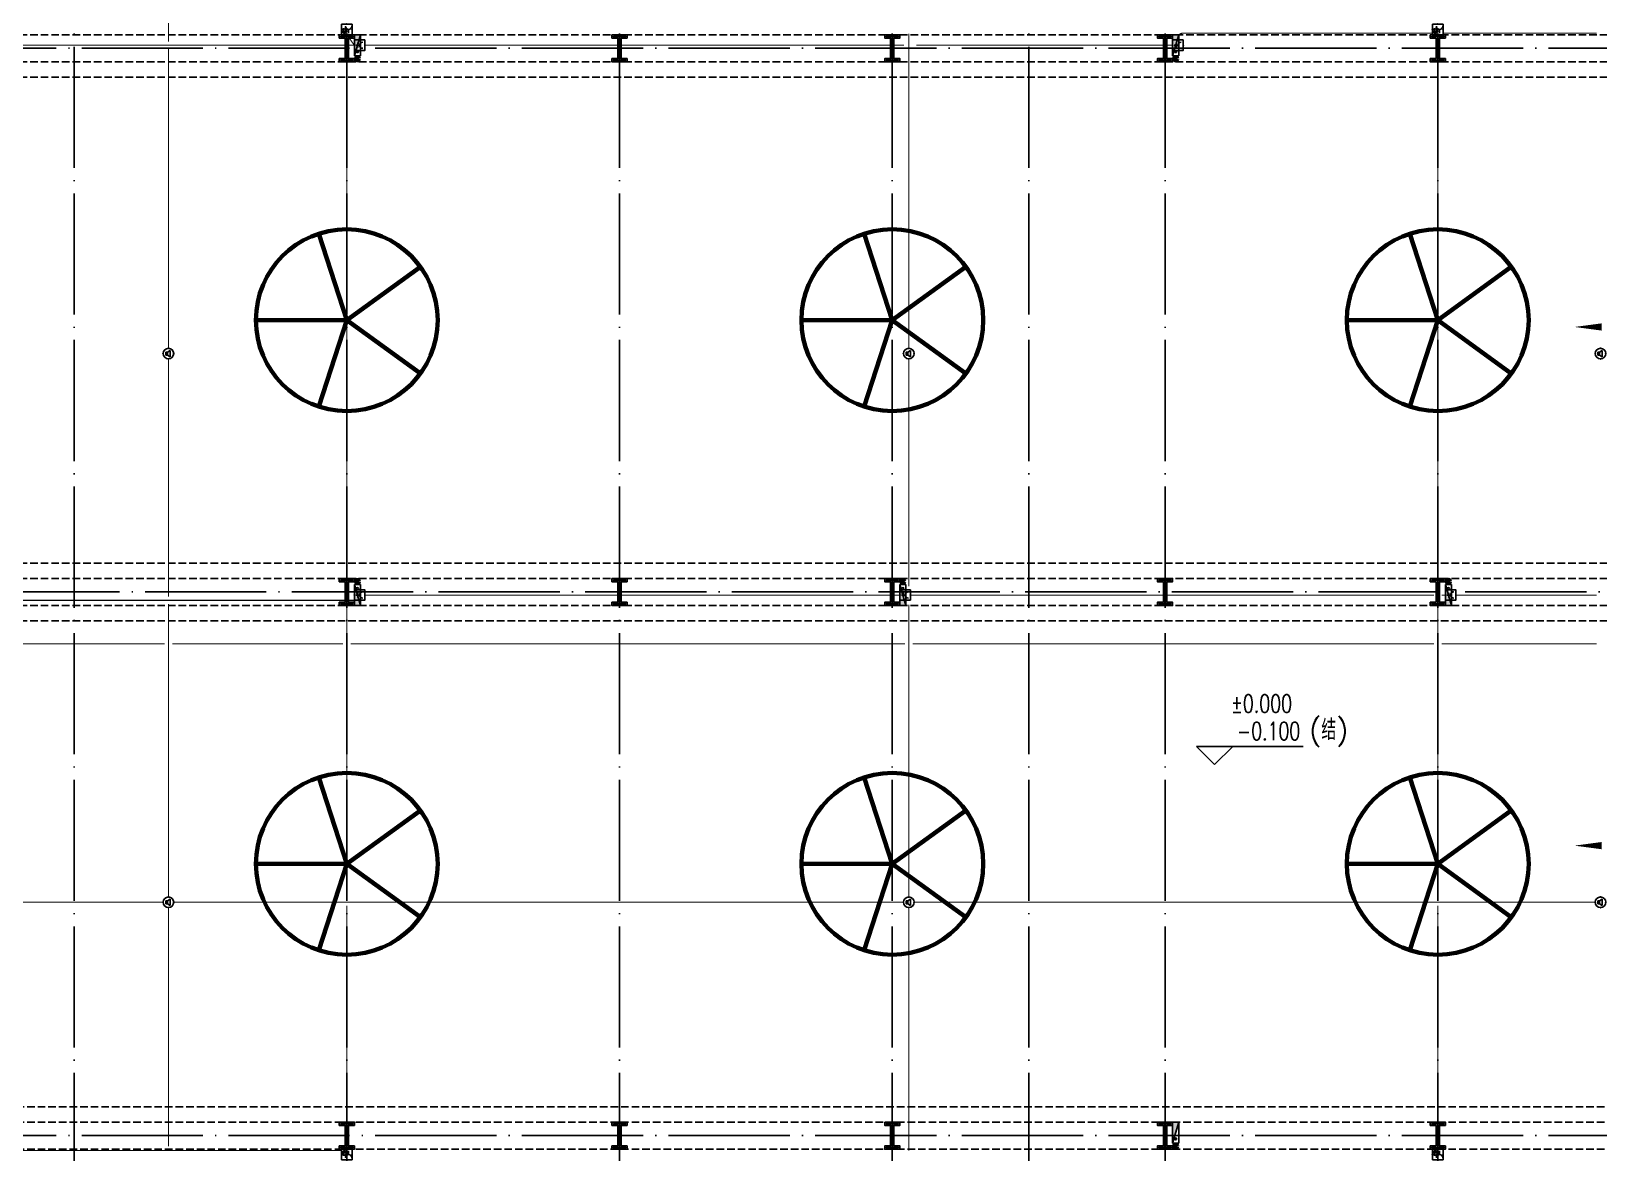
# Model space of a CAD drawing. Extents: x -1396510 to 1250330, y -1892470 to 1623980.
# Drawn here: x 656066 to 707784, y -1342486 to -1305463 of the extents above; entities that cross this region are included whole.
import ezdxf
from ezdxf.enums import TextEntityAlignment as Align

# ---------------------------------------------------------------- set-up
doc = ezdxf.new("R2010")
doc.units = 0
doc.header["$LTSCALE"] = 1000
doc.header["$MEASUREMENT"] = 0
doc.linetypes.add('DASH', pattern=[0.35, 0.25, -0.1])
doc.linetypes.add('DOTE', pattern=[2.42, 2, -0.2, 0.02, -0.2])
for name, color, linetype in [('A-AXIS-DOTE', 14, 'DOTE'), ('A-HATCH-2', 251, 'Continuous'), ('A-LIN-V', 9, 'Continuous'), ('A-WINDOW', 140, 'Continuous'), ('AS-COLN', 6, 'Continuous'), ('EQUIP-广播', 3, 'Continuous'), ('EQUIP-消防', 3, 'Continuous'), ('SB_ZF消火栓', 10, 'Continuous'), ('SB_ZF消火栓M', 10, 'Continuous'), ('WIRE-照明', 1, 'Continuous'), ('建-标高', 3, 'Continuous'), ('建-箭头', 3, 'Continuous')]:
    doc.layers.add(name, color=color, linetype=linetype)
doc.layers.add('A-云线2', color=3, linetype='Continuous', plot=False)
doc.layers.add('LG-ZF消防', color=1, linetype='Continuous', lineweight=60)
doc.styles.add('_TEL_DIM', font='SIMPLEX', dxfattribs={"width": 0.8, "height": 3.5, "bigfont": 'HZTXT'})
doc.styles.add('A-STANDARD', font='SIMPLEX', dxfattribs={"bigfont": 'GBCBIG'})
doc.styles.get("Standard").update_dxf_attribs({"font": 'gbenor.shx', "bigfont": 'gbcbig.shx'})
doc.styles.add('TG_LINETYPE', font='SIMPLEX', dxfattribs={"width": 0.8, "height": 3, "bigfont": 'HZTXT'})
doc.linetypes.add('TG_B', pattern='A,1,-0.3,["B",TG_LINETYPE,S=0.1,R=0,X=-0.25,Y=-0.15],0', length=1.3)
doc.linetypes.add('TG_H', pattern='A,1,-0.3,["H",TG_LINETYPE,S=0.1,R=0,X=-0.25,Y=-0.15],0', length=1.3)
doc.linetypes.add('TG_TV', pattern='A,1,-0.6,["TV",TG_LINETYPE,S=0.1,R=0,X=-0.6,Y=-0.15],0', length=1.6)

# ---------------------------------------------------------------- blocks, each defined once
blk = doc.blocks.new('4324324')
at = {"layer": 'A-HATCH-2', "color": 8, "linetype": 'DASH'}
for p, q in [((-294754, 603220), (-128854, 603220)), ((-294754, 602320), (-128854, 602320)), ((-294754, 601820), (-128854, 601820)), ((-294754, 585770), (-128854, 585770)), ((-294754, 585270), (-128854, 585270)), ((-307354, 584370), (-128854, 584370)), ((-307354, 583870), (-128854, 583870)), ((-313054, 567820), (-128854, 567820)), ((-313054, 567320), (-128854, 567320)), ((-313054, 566420), (-128854, 566420))]:
    blk.add_line(p, q, dxfattribs=at)
blk = doc.blocks.new('w4324324')
at = {"layer": 'A-HATCH-2', "color": 0, "lineweight": 60}
for q in [(-1694760, 686605), (-1697614, 684532), (-1691907, 684532), (-1696524, 681178), (-1692997, 681178)]:
    blk.add_line((-1694760, 683605), q, dxfattribs=at)
blk.add_circle((-1694760, 683605), 3000, dxfattribs=at)
blk = doc.blocks.new('342343')
at = {"layer": 'A-LIN-V', "color": 8}
for p in [(1048660, 81556), (1066610, 81556), (1048660, 63556), (1066610, 63556), (1048660, 45556), (1066610, 45556)]:
    blk.add_blockref('w4324324', p, dxfattribs=at)
blk = doc.blocks.new('w42343243')
at = {"layer": 'A-HATCH-2', "color": 8}
blk.add_lwpolyline([(-165104, 621070), (-164604, 621070), (-164604, 620958), (-164800, 620958), (-164800, 620282), (-164604, 620282), (-164604, 620170), (-165104, 620170), (-165104, 620282), (-164908, 620282), (-164908, 620958), (-165104, 620958)], close=True, dxfattribs=at)
at = {"layer": 'AS-COLN', "color": 3}
blk.add_lwpolyline([(-165054, 621020), (-164654, 621020), (-164654, 621008), (-164850, 621008), (-164850, 620232), (-164654, 620232), (-164654, 620220), (-165054, 620220), (-165054, 620232), (-164858, 620232), (-164858, 621008), (-165054, 621008)], close=True, dxfattribs=at)
blk = doc.blocks.new('42343')
at = {"layer": 'A-WINDOW'}
for p in [(-117000, -17850), (-108000, -17850), (-99000, -17850), (-90000, -17850), (-81000, -17850), (-117000, -35800), (-108000, -35800), (-99000, -35800), (-90000, -35800), (-81000, -35800), (-117000, -53750), (-108000, -53750), (-99000, -53750), (-90000, -53750), (-81000, -53750)]:
    blk.add_blockref('w42343243', p, dxfattribs=at)
blk = doc.blocks.new('A$C5D961328')
at = {"layer": 'SB_ZF消火栓'}
blk.add_hatch(color=256, dxfattribs=at).paths.add_polyline_path([(0, 40), (700, 40), (700, 240)])
for p, q in [((700, 240), (0, 240)), ((0, 240), (0, 40)), ((700, 240), (0, 40)), ((0, 40), (700, 40)), ((700, 240), (700, 40))]:
    blk.add_line(p, q, dxfattribs=at)
at = {"layer": 'SB_ZF消火栓', "color": 1}
blk.add_circle((140, 140), 32.5, dxfattribs=at)
blk = doc.blocks.new('we42342343234')
at = {"layer": 'LG-ZF消防'}
for centre in [(-281504, 602420), (-254504, 602420), (-281504, 585170), (-263504, 585170), (-245504, 585170), (-254504, 566520)]:
    blk.add_circle(centre, 50, dxfattribs=at)
at = {"layer": 'SB_ZF消火栓M', "xscale": -1, "rotation": 270}
for p in [(-281644, 602520), (-254644, 602520), (-254644, 566620)]:
    blk.add_blockref('A$C5D961328', p, dxfattribs=at)
at = {"layer": 'SB_ZF消火栓M', "rotation": 270}
for p in [(-281644, 585070), (-263644, 585070), (-245644, 585070)]:
    blk.add_blockref('A$C5D961328', p, dxfattribs=at)
blk = doc.blocks.new('世赫3#厂房一层0821')
at = {"layer": 'A-AXIS-DOTE', "color": 8, "ltscale": 2}
for p, q in [((22000, -79980), (22000, 5500)), ((31000, -79980), (31000, 5500)), ((40000, -79980), (40000, 5514)), ((49000, -79980), (49000, 5514)), ((53500, -79980), (53500, 5514)), ((58000, -79980), (58000, 5514)), ((67000, -79980), (67000, 5514)), ((190814.2, -17950), (-5155.8, -17950)), ((192904.2, -35900), (-5155.8, -35900)), ((190814.2, -53850), (-5155.8, -53850))]:
    blk.add_line(p, q, dxfattribs=at)
at = {"layer": '建-标高', "color": 8}
for p, q in [((59633.6, -41600), (59033.6, -41000)), ((59033.6, -41000), (62553.6, -41000)), ((59633.6, -41600), (60233.6, -41000))]:
    blk.add_line(p, q, dxfattribs=at)
at = {"layer": '建-箭头', "color": 8}
for points in [[(78412.2, -27150, 0, 0, 0), (71512.2, -27150, 0, 240, 0), (72412.2, -27150, 0, 0, 0)], [(78412.2, -44275, 0, 0, 0), (71512.2, -44275, 0, 240, 0), (72412.2, -44275, 0, 0, 0)]]:
    blk.add_lwpolyline(points, format="xyseb", dxfattribs=at)
at = {"layer": 'A-LIN-V', "color": 8, "rotation": 90}
blk.add_blockref('342343', (796160.7, 601225), dxfattribs=at)
at = {"layer": 'A-WINDOW'}
for name in ['42343', '4324324']:
    blk.add_blockref(name, (312854.2, -620720), dxfattribs=at)
at = {"layer": 'SB_ZF消火栓'}
blk.add_blockref('we42342343234', (312854.2, -620720), dxfattribs=at)
at = {"layer": '建-标高', "color": 7, "style": 'A-STANDARD', "width": 0.705882}
for s, p in [('%%P0.000', (60173.6, -39880)), ('-0.100', (60373.6, -40790))]:
    blk.add_text(s, height=595, dxfattribs=at).set_placement(p)
at = {"layer": '建-标高', "color": 7, "style": 'A-STANDARD'}
blk.add_text('(结)', height=675.18, dxfattribs=at).set_placement((62753.6, -40790))
blk = doc.blocks.new('$equip$00002656')
for p, q in [((-0.5, 1), (-0.5, 0)), ((0.5, 1), (-0.5, 1)), ((-0.5, 0), (0.5, 0)), ((-0.22, 0.33), (0.22, 0.33)), ((0, 0.5), (0, 0.15)), ((0.5, 0), (0.5, 1))]:
    blk.add_line(p, q)
at = {"const_width": 0.0571}
blk.add_lwpolyline([(-0.5, 1), (0.5, 1), (0.5, 0), (-0.5, 0), (-0.5, 1), (0.5, 1)], dxfattribs=at)
blk.add_arc((0, 0.8), 0.3, 180, 0)
for p in [(-0.5, 0.5), (0, 1), (0, 0), (0.5, 0.5)]:
    blk.add_point(p)
at = {"color": 7, "flags": 1}
for tag, height, p in [('A', 0.00002, (0, 0)), ('B', 0.4, (0.76, 0.29))]:
    blk.add_attdef(tag, text='', height=height, dxfattribs=at).set_placement(p, align=Align.MIDDLE_CENTER)
blk = doc.blocks.new('$equip$00002341')
for p, q in [((-0.24, 0.14), (-0.24, -0.14)), ((-0.24, 0.14), (-0.1, 0.14)), ((-0.1, 0.14), (0.17, 0.28)), ((-0.1, 0.14), (-0.1, -0.14)), ((0.17, 0.28), (0.17, -0.3)), ((-0.1, -0.14), (-0.24, -0.14)), ((0.17, -0.3), (-0.1, -0.14))]:
    blk.add_line(p, q)
at = {"const_width": 0.0571}
blk.add_lwpolyline([(-0.5, 0, -1), (0.5, 0, -1), (-0.5, 0, -1.463176)], format="xyb", dxfattribs=at)
blk.add_circle((0, 0), 0.5)
for p in [(-0.5, 0), (0, 0.5), (0.5, 0), (0, -0.5)]:
    blk.add_point(p)
at = {"color": 7, "style": '_TEL_DIM', "flags": 1}
blk.add_attdef('A', text='', height=0.00002, dxfattribs=at).set_placement((0, 0), align=Align.MIDDLE_CENTER)
blk = doc.blocks.new('$equip$00002655')
for p, q in [((-0.5, 1), (-0.5, 0)), ((0.5, 1), (-0.5, 1)), ((-0.5, 0), (0.5, 0)), ((-0.17, 0.5), (-0.17, 0.15)), ((0.5, 0), (0.5, 1))]:
    blk.add_line(p, q)
at = {"const_width": 0.0571}
blk.add_lwpolyline([(-0.5, 1), (0.5, 1), (0.5, 0), (-0.5, 0), (-0.5, 1), (0.5, 1)], dxfattribs=at)
for radius in [0.226, 0.113]:
    blk.add_circle((0.23, 0.36), radius)
blk.add_arc((-0.17, 0.8), 0.3, 180, 0)
for p in [(-0.5, 0.5), (0, 1), (0, 0), (0.5, 0.5)]:
    blk.add_point(p)
at = {"color": 7, "flags": 1}
for tag, height, p in [('A', 0.00002, (0, 0)), ('B', 0.4, (0.76, 0.29))]:
    blk.add_attdef(tag, text='', height=height, dxfattribs=at).set_placement(p, align=Align.MIDDLE_CENTER)

msp = doc.modelspace()

# ---------------------------------------------------------------- linework, layer by layer
at = {"layer": 'WIRE-照明', "color": 2, "linetype": 'TG_B', "ltscale": 0.7, "const_width": 35}
for points in [[(660590, -1305799), (660590, -1299139)], [(685020.3, -1315926.7), (685020.3, -1305534.8)], [(660590, -1315926.7), (660590, -1306049)], [(660590, -1324124), (660590, -1316276.7)], [(685020.3, -1323791.7), (685020.3, -1316276.7)], [(660590, -1334043.4), (660590, -1324374)], [(685020.3, -1334043.4), (685020.3, -1324392.7)], [(654095, -1334218.4), (660415, -1334218.4)], [(660765, -1334218.4), (684845.3, -1334218.4)], [(685195.3, -1334218.4), (707670.4, -1334218.4)], [(660590, -1342276.2), (660590, -1334393.4)], [(685020.3, -1342424), (685020.3, -1334393.4)]]:
    msp.add_lwpolyline(points, dxfattribs=at)
at = {"layer": 'WIRE-照明', "linetype": 'Continuous', "const_width": 35}
for points in [[(666475.8, -1305574), (666725.8, -1305924)], [(693900.8, -1305749), (693900.8, -1305676.4)], [(694050.8, -1305526.4), (702300.8, -1305526.4)], [(702650.8, -1305526.4), (707720.4, -1305526.4)], [(654075.8, -1305924), (666725.8, -1305924)], [(667075.8, -1305924), (684863.2, -1305924)], [(685263.5, -1305924), (693725.8, -1305924)], [(652850.8, -1324249), (666725.8, -1324249)], [(684725.8, -1324075.8), (667075.8, -1324075.8)], [(702350.8, -1324075.8), (685075.8, -1324075.8)], [(702725.8, -1324075.8), (702600.8, -1324075.8)], [(707720.4, -1324075.8), (703075.8, -1324075.8)]]:
    msp.add_lwpolyline(points, dxfattribs=at)
at = {"layer": 'WIRE-照明', "color": 6, "linetype": 'TG_H', "ltscale": 0.7, "const_width": 35}
for points in [[(666475.8, -1305799), (666475.8, -1305574)], [(702475.8, -1334076.7), (702475.8, -1305574)], [(666475.8, -1324124), (666475.8, -1306049)], [(666475.8, -1334076.7), (666475.8, -1324374)], [(666475.8, -1342374.1), (666475.8, -1334335)], [(702475.8, -1342374.1), (702475.8, -1334335)], [(653435.9, -1342416.2), (666300.8, -1342416.2)]]:
    msp.add_lwpolyline(points, dxfattribs=at)
at = {"layer": 'WIRE-照明', "linetype": 'Continuous', "const_width": 35}
msp.add_lwpolyline([(694050.8, -1305526.4, 0.4142136), (693900.8, -1305676.4)], format="xyb", dxfattribs=at)
at = {"layer": 'WIRE-照明', "color": 1, "linetype": 'TG_TV', "ltscale": 0.7, "const_width": 35}
for points in [[(660465, -1325684.4), (655472.3, -1325684.4)], [(666350.8, -1325684.4), (660715, -1325684.4)], [(684895.3, -1325684.4), (666600.8, -1325684.4)], [(702350.8, -1325684.4), (685145.3, -1325684.4)], [(707720.4, -1325684.4), (702600.8, -1325684.4)]]:
    msp.add_lwpolyline(points, dxfattribs=at)

# ---------------------------------------------------------------- block references
at = {"layer": 'A-云线2'}
msp.add_blockref('世赫3#厂房一层0821', (635475.8, -1288074), dxfattribs=at)
at = {"layer": 'EQUIP-广播', "xscale": 350, "yscale": 350, "zscale": 350}
for p in [(660590, -1316101.7), (685020.3, -1316101.7), (707845.4, -1316101.7), (660590, -1334218.4), (685020.3, -1334218.4), (707845.4, -1334218.4)]:
    msp.add_blockref('$equip$00002341', p, dxfattribs=at)
at = {"layer": 'EQUIP-消防', "xscale": -350, "yscale": 350, "zscale": 350}
for p in [(666475.8, -1305574), (702475.8, -1305574)]:
    msp.add_blockref('$equip$00002655', p, dxfattribs=at)
at = {"layer": 'EQUIP-消防', "xscale": 350, "yscale": 350, "zscale": 350}
for name, p, rotation in [('$equip$00002656', (666725.8, -1305924), 270), ('$equip$00002656', (693725.8, -1305924), 270), ('$equip$00002656', (666725.8, -1324074), 270), ('$equip$00002656', (684725.8, -1324074), 270), ('$equip$00002656', (702725.8, -1324074), 270), ('$equip$00002655', (666475.8, -1342374), 180), ('$equip$00002655', (702475.8, -1342374), 180)]:
    msp.add_blockref(name, p, dxfattribs=dict(at, rotation=rotation))

doc.saveas('drawing.dxf')
